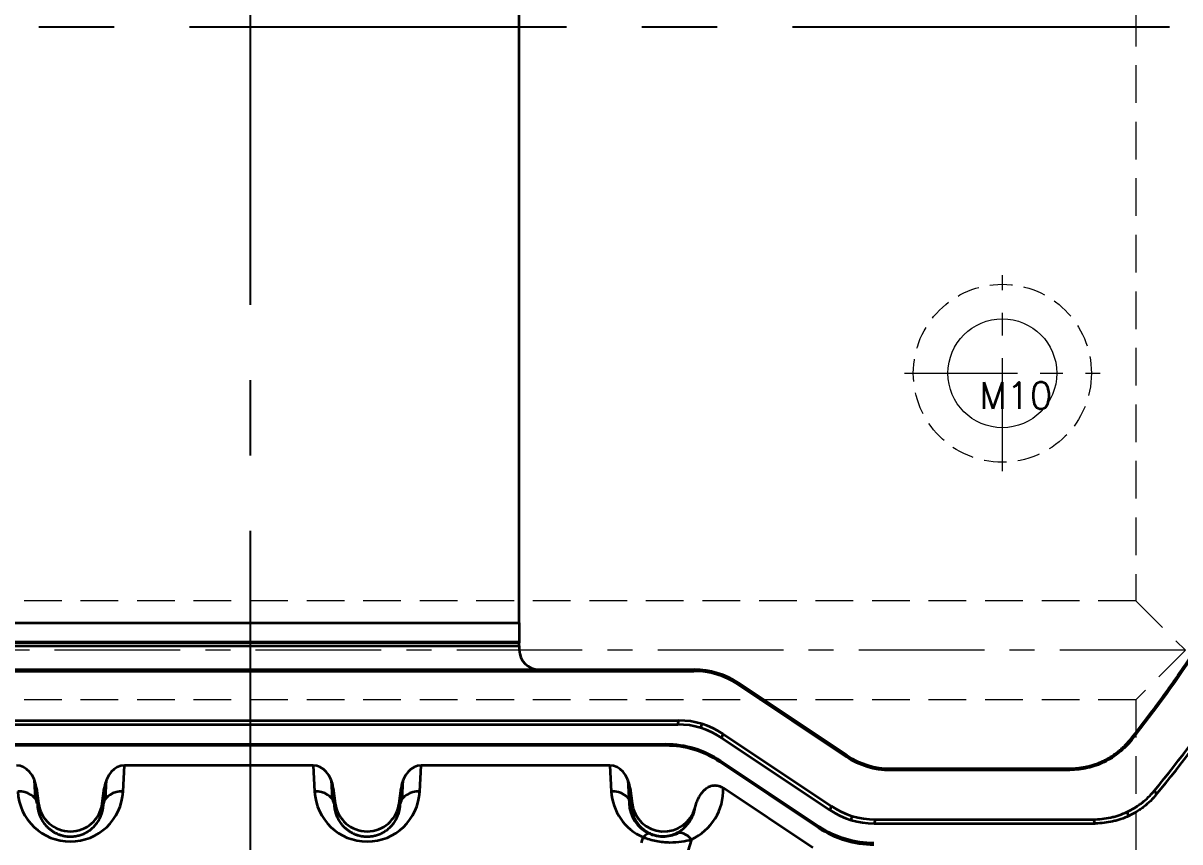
# Model space of a CAD drawing. Header units: millimetres. Extents: x -55 to 464, y 64 to 432.
# Drawn here: x 172.3 to 289.3, y 199.6 to 282.4 of the extents above; entities that cross this region are included whole.
import ezdxf

# ---------------------------------------------------------------- set-up
doc = ezdxf.new("R2010")
doc.units = ezdxf.units.MM
doc.linetypes.add('CENTER', pattern=[50.8, 31.75, -6.35, 6.35, -6.35])
doc.linetypes.add('HIDDEN', pattern=[9.525, 6.35, -3.175])
for name, color, linetype, lineweight in [('cool', 153, 'HIDDEN', 9), ('core', 7, 'Continuous', 20), ('dim', 82, 'Continuous', 9), ('screw', 33, 'Continuous', 13)]:
    doc.layers.add(name, color=color, linetype=linetype, lineweight=lineweight)
doc.styles.add('Capful-A', font='')
doc.styles.add('TXT', font='txt.shx', dxfattribs={"bigfont": 'gbcbig.shx'})
doc.styles.get('Capful-A').set_extended_font_data('Microsoft YaHei')
doc.dimstyles.new('Capful-A-2.0', dxfattribs={"dimscale": 2, "dimtxt": 2.5, "dimasz": 2.5, "dimexe": 1.5, "dimexo": 1, "dimgap": 1.5, "dimtad": 0, "dimdsep": 46, "dimtxsty": 'Capful-A', "dimcen": 0, "dimclrt": 2, "dimazin": 2, "dimtfac": 1, "dimtmove": 0, "dimatfit": 3, "dimfxl": 0, "dimtolj": 1, "dimtzin": 0, "dimarcsym": 0})

# ---------------------------------------------------------------- blocks, each defined once
blk = doc.blocks.new('screw_m10_i')
at = {"layer": 'screw', "color": 1, "linetype": 'CENTER', "ltscale": 0.36}
for p, q in [((0, -9.9), (0, 9.9)), ((-9.9, 0), (9.9, 0))]:
    blk.add_line(p, q, dxfattribs=at)
at = {"layer": 'screw', "color": 8, "linetype": 'HIDDEN', "ltscale": 0.36}
blk.add_circle((0, 0), 9, dxfattribs=at)
at = {"layer": 'screw', "color": 33}
blk.add_circle((0, 0), 5.5, dxfattribs=at)
at = {"layer": 'screw', "color": 6, "style": 'TXT'}
blk.add_text('M10', height=2.7, dxfattribs=at).set_placement((-2.34, -3.6))
blk = doc.blocks.new('H-SL-2-1')
at = {"layer": 'cool', "ltscale": 0.6}
for p, q in [((339.5, -5), (339.5, -82)), ((339.5, -82), (14.33, -82)), ((339.5, -82), (344.5, -87)), ((344.5, -87), (339.5, -92)), ((339.5, -92), (14.33, -92)), ((339.5, -92), (339.5, -161))]:
    blk.add_line(p, q, dxfattribs=at)
at = {"layer": 'cool', "color": 1, "linetype": 'CENTER', "ltscale": 0.4}
blk.add_line((344.5, -87), (0, -87), dxfattribs=at)
blk = doc.blocks.new('*D41')
at = {"layer": 'Defpoints', "color": 0, "transparency": 16777216}
for p in [(59.73, 350.01), (195.33, 282.01)]:
    blk.add_point(p, dxfattribs=at)
at = {"layer": 'dim', "color": 0, "lineweight": -2, "transparency": 16777216}
blk.add_line((60.73, 350.01), (64.28, 350.01), dxfattribs=at)
at = {"layer": 'dim', "color": 2, "transparency": 16777216, "insert": (68.81, 350.01), "char_height": 5, "attachment_point": 5, "style": 'Capful-A', "bg_fill": 3, "box_fill_scale": 1.1, "bg_fill_color": 256, "bg_fill_true_color": 13158600, "bg_fill_transparency": 0}
blk.add_mtext('\\A1;68', dxfattribs=at)
at = {"layer": 'Defpoints', "color": 0, "transparency": 16777216}
blk.add_point((64.28, 350.01), dxfattribs=at)
blk = doc.blocks.new('*D42')
at = {"layer": 'Defpoints', "color": 0, "transparency": 16777216}
for p in [(55.33, 345.61), (195.33, 282.01)]:
    blk.add_point(p, dxfattribs=at)
at = {"layer": 'dim', "color": 0, "lineweight": -2, "transparency": 16777216}
blk.add_line((55.33, 344.61), (55.33, 341.11), dxfattribs=at)
at = {"layer": 'dim', "color": 2, "transparency": 16777216, "insert": (55.33, 334.78), "char_height": 5, "attachment_point": 5, "rotation": 90, "style": 'Capful-A', "bg_fill": 3, "box_fill_scale": 1.1, "bg_fill_color": 256, "bg_fill_true_color": 13158600, "bg_fill_transparency": 0}
blk.add_mtext('\\A1;140', dxfattribs=at)
at = {"layer": 'Defpoints', "color": 0, "transparency": 16777216}
blk.add_point((55.33, 341.11), dxfattribs=at)
blk = doc.blocks.new('*D43')
at = {"layer": 'Defpoints', "color": 0, "transparency": 16777216}
for p in [(195.33, 282.01), (59.33, 234.01)]:
    blk.add_point(p, dxfattribs=at)
at = {"layer": 'dim', "color": 0, "lineweight": -2, "transparency": 16777216}
blk.add_line((60.33, 234.01), (64.81, 234.01), dxfattribs=at)
at = {"layer": 'dim', "color": 2, "transparency": 16777216, "insert": (69.5, 234.01), "char_height": 5, "attachment_point": 5, "style": 'Capful-A', "bg_fill": 3, "box_fill_scale": 1.1, "bg_fill_color": 256, "bg_fill_true_color": 13158600, "bg_fill_transparency": 0}
blk.add_mtext('\\A1;48', dxfattribs=at)
at = {"layer": 'Defpoints', "color": 0, "transparency": 16777216}
blk.add_point((64.81, 234.01), dxfattribs=at)
blk = doc.blocks.new('*D44')
at = {"layer": 'Defpoints', "color": 0, "transparency": 16777216}
for p in [(195.33, 282.01), (55.33, 238.41)]:
    blk.add_point(p, dxfattribs=at)
at = {"layer": 'dim', "color": 0, "lineweight": -2, "transparency": 16777216}
blk.add_line((55.33, 239.4), (55.33, 245.72), dxfattribs=at)
at = {"layer": 'dim', "color": 2, "transparency": 16777216, "insert": (55.33, 252.05), "char_height": 5, "attachment_point": 5, "rotation": 90, "style": 'Capful-A', "bg_fill": 3, "box_fill_scale": 1.1, "bg_fill_color": 256, "bg_fill_true_color": 13158600, "bg_fill_transparency": 0}
blk.add_mtext('\\A1;140', dxfattribs=at)
at = {"layer": 'Defpoints', "color": 0, "transparency": 16777216}
blk.add_point((55.33, 245.72), dxfattribs=at)
blk = doc.blocks.new('*D45')
at = {"layer": 'Defpoints', "color": 0, "transparency": 16777216}
for p in [(195.33, 282.01), (324.23, 228.51)]:
    blk.add_point(p, dxfattribs=at)
at = {"layer": 'dim', "color": 0, "lineweight": -2, "transparency": 16777216}
blk.add_line((325.23, 228.51), (327.1, 228.51), dxfattribs=at)
at = {"layer": 'dim', "color": 2, "transparency": 16777216, "insert": (334.2, 228.51), "char_height": 5, "attachment_point": 5, "style": 'Capful-A', "bg_fill": 3, "box_fill_scale": 1.1, "bg_fill_color": 256, "bg_fill_true_color": 13158600, "bg_fill_transparency": 0}
blk.add_mtext('\\A1;53.5', dxfattribs=at)
at = {"layer": 'Defpoints', "color": 0, "transparency": 16777216}
blk.add_point((327.1, 228.51), dxfattribs=at)
blk = doc.blocks.new('*D46')
at = {"layer": 'Defpoints', "color": 0, "transparency": 16777216}
for p in [(195.33, 282.01), (308.75, 206.01)]:
    blk.add_point(p, dxfattribs=at)
at = {"layer": 'dim', "color": 0, "lineweight": -2, "transparency": 16777216}
blk.add_line((309.75, 206.01), (311.65, 206.01), dxfattribs=at)
at = {"layer": 'dim', "color": 2, "transparency": 16777216, "insert": (316.21, 206.01), "char_height": 5, "attachment_point": 5, "style": 'Capful-A', "bg_fill": 3, "box_fill_scale": 1.1, "bg_fill_color": 256, "bg_fill_true_color": 13158600, "bg_fill_transparency": 0}
blk.add_mtext('\\A1;76', dxfattribs=at)
at = {"layer": 'Defpoints', "color": 0, "transparency": 16777216}
blk.add_point((311.65, 206.01), dxfattribs=at)
blk = doc.blocks.new('*D48')
at = {"layer": 'Defpoints', "color": 0, "transparency": 16777216}
for p in [(195.33, 282.01), (319.83, 233.01)]:
    blk.add_point(p, dxfattribs=at)
at = {"layer": 'dim', "color": 0, "lineweight": -2, "transparency": 16777216}
blk.add_line((319.83, 234), (319.83, 237.68), dxfattribs=at)
at = {"layer": 'dim', "color": 2, "transparency": 16777216, "insert": (319.83, 246.65), "char_height": 5, "attachment_point": 5, "rotation": 90, "style": 'Capful-A', "bg_fill": 3, "box_fill_scale": 1.1, "bg_fill_color": 256, "bg_fill_true_color": 13158600, "bg_fill_transparency": 0}
blk.add_mtext('\\A1;124.5', dxfattribs=at)
at = {"layer": 'Defpoints', "color": 0, "transparency": 16777216}
blk.add_point((319.83, 237.68), dxfattribs=at)
blk = doc.blocks.new('*D50')
at = {"layer": 'Defpoints', "color": 0, "transparency": 16777216}
for p in [(195.33, 282.01), (304.33, 210.41)]:
    blk.add_point(p, dxfattribs=at)
at = {"layer": 'dim', "color": 0, "lineweight": -2, "transparency": 16777216}
blk.add_line((304.33, 211.4), (304.33, 214.84), dxfattribs=at)
at = {"layer": 'dim', "color": 2, "transparency": 16777216, "insert": (304.33, 221.14), "char_height": 5, "attachment_point": 5, "rotation": 90, "style": 'Capful-A', "bg_fill": 3, "box_fill_scale": 1.1, "bg_fill_color": 256, "bg_fill_true_color": 13158600, "bg_fill_transparency": 0}
blk.add_mtext('\\A1;109', dxfattribs=at)
at = {"layer": 'Defpoints', "color": 0, "transparency": 16777216}
blk.add_point((304.33, 214.84), dxfattribs=at)
blk = doc.blocks.new('*D51')
at = {"layer": 'Defpoints', "color": 0, "transparency": 16777216}
for p in [(195.33, 282.01), (445.33, 282.01)]:
    blk.add_point(p, dxfattribs=at)
at = {"layer": 'dim', "color": 0, "lineweight": -2, "transparency": 16777216}
blk.add_line((446.33, 282.01), (458.54, 282.01), dxfattribs=at)
at = {"layer": 'dim', "color": 2, "transparency": 16777216, "insert": (461.19, 282.01), "char_height": 5, "attachment_point": 5, "style": 'Capful-A', "bg_fill": 3, "box_fill_scale": 1.1, "bg_fill_color": 256, "bg_fill_true_color": 13158600, "bg_fill_transparency": 0}
blk.add_mtext('\\A1;0', dxfattribs=at)
at = {"layer": 'Defpoints', "color": 0, "transparency": 16777216}
blk.add_point((458.54, 282.01), dxfattribs=at)
blk = doc.blocks.new('*D52')
at = {"layer": 'Defpoints', "color": 0, "transparency": 16777216}
for p in [(195.33, 282.01), (195.33, 132.01)]:
    blk.add_point(p, dxfattribs=at)
at = {"layer": 'dim', "color": 0, "lineweight": -2, "transparency": 16777216}
blk.add_line((195.33, 131.01), (195.33, 117.28), dxfattribs=at)
at = {"layer": 'dim', "color": 2, "transparency": 16777216, "insert": (195.33, 114.64), "char_height": 5, "attachment_point": 5, "rotation": 90, "style": 'Capful-A', "bg_fill": 3, "box_fill_scale": 1.1, "bg_fill_color": 256, "bg_fill_true_color": 13158600, "bg_fill_transparency": 0}
blk.add_mtext('\\A1;0', dxfattribs=at)
at = {"layer": 'Defpoints', "color": 0, "transparency": 16777216}
blk.add_point((195.33, 117.28), dxfattribs=at)

msp = doc.modelspace()

# ---------------------------------------------------------------- linework, layer by layer
at = {"color": 1, "linetype": 'CENTER', "ltscale": 1.2}
for p, q in [((195.328, 132.005), (195.328, 432.005)), ((-54.672, 282.005), (445.328, 282.005))]:
    msp.add_line(p, q, dxfattribs=at)
at = {"layer": 'core', "color": 7, "linetype": 'Continuous', "lineweight": 35}
for p, q in [((222.496, 221.762), (222.496, 362.248)), ((64.642, 221.762), (222.496, 221.762)), ((222.496, 221.762), (222.496, 219.765)), ((64.642, 219.864), (222.496, 219.864)), ((222.496, 219.765), (64.642, 219.765)), ((64.738, 219.445), (222.496, 219.445)), ((222.496, 219.445), (222.496, 219.765)), ((222.496, 219.445), (222.496, 219.045)), ((65.465, 217.045), (224.496, 217.045)), ((65.506, 216.909), (240.152, 216.909)), ((224.496, 217.045), (240.193, 217.045)), ((240.152, 216.909), (240.193, 217.045)), ((242.467, 216.566), (242.508, 216.702)), ((244.625, 215.703), (244.583, 215.567)), ((244.583, 215.567), (255.558, 208.25)), ((255.599, 208.387), (244.625, 215.703)), ((67.02, 211.909), (238.638, 211.909)), ((238.516, 211.505), (238.638, 211.909)), ((67.142, 211.505), (238.516, 211.505)), ((240.953, 211.566), (240.831, 211.162)), ((243.069, 210.567), (242.947, 210.163)), ((243.069, 210.567), (254.044, 203.25)), ((68.353, 209.502), (237.305, 209.502)), ((237.305, 209.368), (68.353, 209.368)), ((242.947, 210.163), (253.922, 202.847)), ((240.16, 208.945), (240.198, 209.074)), ((255.558, 208.25), (255.599, 208.387)), ((182.443, 204.739), (182.578, 207.368)), ((201.666, 207.368), (182.578, 207.368)), ((201.666, 207.368), (201.801, 204.739)), ((212.443, 204.739), (212.578, 207.368)), ((231.666, 207.368), (212.578, 207.368)), ((231.666, 207.368), (231.801, 204.739)), ((252.738, 201.068), (242.769, 207.713)), ((242.844, 207.825), (252.812, 201.18)), ((257.716, 207.388), (257.674, 207.251)), ((260.031, 207.045), (259.99, 206.909)), ((260.031, 207.045), (278.074, 207.045)), ((281.574, 207.684), (281.51, 207.821)), ((173.475, 205.918), (173.574, 203.979)), ((180.669, 203.979), (180.769, 205.918)), ((203.475, 205.918), (203.574, 203.979)), ((210.669, 203.979), (210.769, 205.918)), ((233.475, 205.918), (233.598, 203.519)), ((259.99, 206.909), (278.14, 206.909)), ((173.7, 205.059), (173.779, 203.509)), ((173.7, 205.059), (173.899, 203.525)), ((180.345, 203.525), (180.544, 205.059)), ((180.464, 203.509), (180.544, 205.059)), ((203.7, 205.059), (203.779, 203.509)), ((203.7, 205.059), (203.899, 203.525)), ((210.345, 203.525), (210.544, 205.059)), ((210.464, 203.509), (210.544, 205.059)), ((233.7, 205.059), (233.779, 203.509)), ((233.7, 205.059), (233.899, 203.525)), ((252.163, 199.047), (243.107, 205.085)), ((173.779, 203.509), (173.899, 203.525)), ((180.464, 203.509), (180.345, 203.525)), ((203.779, 203.509), (203.899, 203.525)), ((210.464, 203.509), (210.345, 203.525)), ((233.779, 203.509), (233.899, 203.525)), ((253.922, 202.847), (254.044, 203.25)), ((283.897, 202.659), (284.082, 202.253)), ((256.038, 201.848), (256.161, 202.251)), ((258.476, 201.909), (258.353, 201.505)), ((258.353, 201.505), (280.723, 201.505)), ((258.476, 201.909), (280.532, 201.909)), ((234.837, 199.542), (235.009, 200.108)), ((239.893, 199.891), (239.372, 198.169)), ((255.419, 199.802), (255.458, 199.931))]:
    msp.add_line(p, q, dxfattribs=at)
for centre, radius, start, end in [((224.496, 219.045), 2, 180, 270), ((177.122, 203.943), 3.25, 187.39662, 352.60338), ((207.122, 203.943), 3.25, 187.39662, 352.60338), ((237.122, 203.943), 3.25, 187.39662, 345.26962)]:
    msp.add_arc(centre, radius, start, end, dxfattribs=at)
for centre, major_axis, ratio, start_param, end_param in [((240.145, 208.898), (2.322, 7.668), 0.9985042, 5.9895989, 6.5767717), ((240.186, 209.034), (2.322, 7.668), 0.9985042, 5.9895989, 6.5767717), ((238.631, 203.898), (-2.322, -7.668), 0.9985042, 2.8480063, 3.435179), ((238.509, 203.494), (-2.322, -7.668), 0.9985042, 2.8480063, 3.435179), ((259.996, 214.92), (-2.322, -7.668), 0.9985042, 5.9895989, 6.5767717), ((260.037, 215.056), (-2.322, -7.668), 0.9985042, 5.9895989, 6.5767717), ((171.728, 204.677), (0.139, -2.689), 0.7427039, 1.6751589, 3.103359), ((182.516, 204.677), (0.139, 2.689), 0.7427039, 0.0382337, 1.4664338), ((201.728, 204.677), (0.139, -2.689), 0.7427039, 1.6751589, 3.103359), ((212.516, 204.677), (0.139, 2.689), 0.7427039, 0.0382337, 1.4664338), ((231.728, 204.677), (0.139, -2.689), 0.7427039, 1.6751589, 3.103359), ((171.801, 203.252), (-1.997, -0.103), 0.7427039, 3.2459552, 4.6741553), ((177.122, 205.014), (0, 5.344), 0.9969798, 1.6224106, 4.6607747), ((182.443, 203.252), (1.997, -0.103), 0.7427039, 1.60903, 3.0372301), ((201.801, 203.252), (-1.997, -0.103), 0.7427039, 3.2459552, 4.6741553), ((207.122, 205.014), (0, 5.344), 0.9969798, 1.6224106, 4.6607747), ((212.443, 203.252), (1.997, -0.103), 0.7427039, 1.60903, 3.0372301), ((231.801, 203.252), (-1.997, -0.103), 0.7427039, 3.2459552, 4.6741553), ((237.122, 205.014), (0, 5.344), 0.9969798, 1.6224106, 2.7338074), ((237.713, 204.83), (3.001, 4.501), 0.9969798, 4.1466744, 5.3461312), ((237.122, 203.668), (0, 3.537), 0.9969798, 1.612902, 2.6938567), ((258.36, 209.516), (2.322, 7.668), 0.9985042, 2.8480063, 3.435179), ((258.482, 209.92), (2.322, 7.668), 0.9985042, 2.8480063, 3.435179), ((235.009, 198.622), (-0.795, -1.835), 0.4039394, 3.2179212, 3.9620556), ((239.069, 198.655), (0.813, -1.827), 0.6842899, 1.9795667, 3.0457858)]:
    msp.add_ellipse(centre, major_axis=major_axis, ratio=ratio, start_param=start_param, end_param=end_param, dxfattribs=at)
for points, knots in [([(286.705, 204.826), (289.358, 208.055), (295.956, 216.877), (304.871, 232.378), (312.35, 251.503), (316.906, 271.527), (318.435, 292.005), (316.906, 312.484), (312.35, 332.508), (304.871, 351.633), (295.956, 367.133), (289.358, 375.955), (286.705, 379.184)], [0, 0, 0, 0, 0.0663674, 0.1747756, 0.2831837, 0.3915919, 0.5, 0.6084081, 0.7168163, 0.8252244, 0.9336326, 1, 1, 1, 1]), ([(286.888, 204.414), (289.596, 207.7), (296.261, 216.598), (305.236, 232.202), (312.738, 251.383), (317.306, 271.466), (318.84, 292.005), (317.306, 312.544), (312.738, 332.627), (305.236, 351.808), (296.261, 367.412), (289.596, 376.31), (286.888, 379.597)], [0, 0, 0, 0, 0.0672927, 0.1754696, 0.2836464, 0.3918232, 0.5, 0.6081768, 0.7163536, 0.8245304, 0.9327073, 1, 1, 1, 1]), ([(284.345, 210.083), (285.488, 211.53), (286.6, 213), (287.951, 214.867), (288.219, 215.241), (288.752, 215.994), (289.017, 216.372), (289.804, 217.508), (290.32, 218.271), (291.845, 220.575), (292.829, 222.131), (294.256, 224.497), (294.723, 225.29), (295.412, 226.488), (295.64, 226.888), (296.091, 227.692), (296.314, 228.095), (297.422, 230.116), (298.273, 231.75), (299.498, 234.226), (299.897, 235.055), (300.679, 236.722), (301.061, 237.56), (301.808, 239.244), (302.173, 240.09), (302.707, 241.365), (302.883, 241.792), (303.23, 242.645), (303.401, 243.073), (304.245, 245.215), (304.884, 246.94), (306.089, 250.414), (306.656, 252.162), (307.715, 255.682), (308.208, 257.453), (308.893, 260.128), (309.112, 261.023), (309.426, 262.369), (309.529, 262.819), (309.729, 263.718), (309.827, 264.169), (310.303, 266.421), (310.646, 268.228), (311.105, 270.947), (311.248, 271.855), (311.515, 273.673), (311.64, 274.584), (311.985, 277.319), (312.176, 279.148), (312.407, 281.9), (312.474, 282.819), (312.546, 283.969), (312.56, 284.199), (312.586, 284.659), (312.624, 285.349), (312.656, 286.039), (312.751, 288.34), (312.789, 290.179), (312.789, 293.855), (312.713, 297.53), (312.483, 301.201), (312.252, 303.953), (312.166, 304.87), (312.046, 306.016), (312.021, 306.246), (311.97, 306.704), (311.893, 307.391), (311.699, 308.991), (311.512, 310.359), (311.244, 312.179), (311.101, 313.087), (310.642, 315.806), (309.956, 319.417), (309.119, 322.999), (308.434, 325.674), (308.196, 326.564), (307.887, 327.675), (307.825, 327.896), (307.699, 328.34), (307.508, 329.004), (307.312, 329.667), (306.648, 331.873), (306.08, 333.626), (305.173, 336.238), (304.861, 337.105), (304.381, 338.402), (304.218, 338.833), (303.889, 339.694), (303.722, 340.123), (302.877, 342.265), (302.166, 343.962), (301.046, 346.483), (300.665, 347.319), (299.884, 348.984), (299.484, 349.812), (298.26, 352.285), (297.41, 353.917), (296.413, 355.735), (296.302, 355.937), (296.078, 356.34), (295.966, 356.541), (295.627, 357.144), (294.944, 358.346), (294.242, 359.536), (292.816, 361.899), (291.833, 363.454), (289.803, 366.519), (288.756, 368.031), (286.599, 371.011), (285.488, 372.48), (284.345, 373.927)], [0, 0, 0, 0, 0.03125, 0.03125, 0.0390625, 0.0390625, 0.046875, 0.046875, 0.0625, 0.0625, 0.09375, 0.09375, 0.109375, 0.109375, 0.1171875, 0.1171875, 0.125, 0.125, 0.15625, 0.15625, 0.171875, 0.171875, 0.1875, 0.1875, 0.203125, 0.203125, 0.2109375, 0.2109375, 0.21875, 0.21875, 0.25, 0.25, 0.28125, 0.28125, 0.3125, 0.3125, 0.328125, 0.328125, 0.3359375, 0.3359375, 0.34375, 0.34375, 0.375, 0.375, 0.390625, 0.390625, 0.40625, 0.40625, 0.4375, 0.4375, 0.453125, 0.453125, 0.4570313, 0.4570313, 0.4609375, 0.46875, 0.46875, 0.5, 0.5, 0.53125, 0.5625, 0.5625, 0.578125, 0.578125, 0.5820313, 0.5820313, 0.5859375, 0.59375, 0.609375, 0.609375, 0.625, 0.625, 0.65625, 0.6875, 0.6875, 0.703125, 0.703125, 0.7070313, 0.7070313, 0.7109375, 0.71875, 0.71875, 0.75, 0.75, 0.765625, 0.765625, 0.7734375, 0.7734375, 0.78125, 0.78125, 0.8125, 0.8125, 0.828125, 0.828125, 0.84375, 0.84375, 0.875, 0.875, 0.8789063, 0.8789063, 0.8828125, 0.8828125, 0.890625, 0.90625, 0.90625, 0.9375, 0.9375, 0.96875, 0.96875, 1, 1, 1, 1]), ([(284.408, 209.943), (286.808, 212.98), (292.83, 221.325), (300.976, 235.94), (307.825, 253.959), (311.993, 272.779), (313.392, 292.005), (311.993, 311.231), (307.825, 330.051), (300.976, 348.07), (292.83, 362.686), (286.808, 371.03), (284.408, 374.067)], [0, 0, 0, 0, 0.065602, 0.1742015, 0.282801, 0.3914005, 0.5, 0.6085995, 0.717199, 0.8257985, 0.934398, 1, 1, 1, 1]), ([(242.844, 207.825), (242.029, 208.367), (241.135, 208.79), (239.262, 209.357), (238.283, 209.502), (237.305, 209.502)], [0, 0, 0, 0, 0.5, 0.5, 1, 1, 1, 1]), ([(242.769, 207.713), (241.966, 208.248), (241.084, 208.665), (239.235, 209.225), (238.27, 209.367), (237.305, 209.368)], [0, 0, 0, 0, 0.5, 0.5, 1, 1, 1, 1]), ([(278.074, 207.045), (278.226, 207.045), (278.377, 207.049), (278.677, 207.066), (278.826, 207.079), (279.123, 207.112), (279.271, 207.133), (279.565, 207.184), (279.712, 207.213), (280.003, 207.28), (280.148, 207.317), (280.365, 207.38), (280.437, 207.402), (280.581, 207.447), (280.652, 207.472), (280.866, 207.547), (281.007, 207.601), (281.284, 207.716), (281.421, 207.778), (281.69, 207.908), (281.823, 207.977), (282.084, 208.122), (282.212, 208.198), (282.465, 208.358), (282.59, 208.441), (282.773, 208.572), (282.834, 208.617), (282.954, 208.708), (283.014, 208.754), (283.191, 208.896), (283.306, 208.994), (283.53, 209.196), (283.639, 209.299), (283.851, 209.513), (283.954, 209.623), (284.154, 209.848), (284.251, 209.964), (284.344, 210.083)], [0, 0, 0, 0, 0.0625, 0.0625, 0.125, 0.125, 0.1875, 0.1875, 0.25, 0.25, 0.3125, 0.3125, 0.34375, 0.34375, 0.375, 0.375, 0.4375, 0.4375, 0.5, 0.5, 0.5625, 0.5625, 0.625, 0.625, 0.6875, 0.6875, 0.71875, 0.71875, 0.75, 0.75, 0.8125, 0.8125, 0.875, 0.875, 0.9375, 0.9375, 1, 1, 1, 1]), ([(284.408, 209.943), (284.22, 209.706), (284.021, 209.481), (283.6, 209.057), (283.378, 208.857), (282.912, 208.483), (282.668, 208.308), (282.156, 207.984), (281.894, 207.839), (281.356, 207.578), (281.08, 207.463), (280.517, 207.264), (280.228, 207.18), (279.638, 207.044), (279.045, 206.943), (278.443, 206.909), (278.14, 206.909)], [0, 0, 0, 0, 0.125, 0.125, 0.25, 0.25, 0.375, 0.375, 0.5, 0.5, 0.625, 0.625, 0.75, 0.75, 0.875, 1, 1, 1, 1]), ([(284.344, 210.083), (284.348, 210.076), (284.351, 210.069), (284.361, 210.046), (284.369, 210.029), (284.387, 209.99), (284.397, 209.967), (284.408, 209.943)], [0, 0, 0, 0, 0.150228, 0.150228, 0.4999983, 0.4999983, 1, 1, 1, 1]), ([(278.14, 206.909), (278.138, 206.913), (278.136, 206.917), (278.126, 206.938), (278.118, 206.955), (278.101, 206.989), (278.093, 207.007), (278.081, 207.031), (278.078, 207.038), (278.074, 207.045)], [0, 0, 0, 0, 0.0921087, 0.0921087, 0.4639963, 0.4639963, 0.8497682, 0.8497682, 1, 1, 1, 1]), ([(240.264, 203.117), (240.307, 203.283), (240.359, 203.445), (240.449, 203.683), (240.481, 203.761), (240.549, 203.916), (240.586, 203.992), (240.663, 204.142), (240.704, 204.216), (240.792, 204.362), (240.838, 204.434), (240.913, 204.539), (240.939, 204.574), (240.991, 204.642), (241.019, 204.675), (241.102, 204.773), (241.161, 204.835), (241.254, 204.924), (241.286, 204.953), (241.336, 204.994), (241.353, 205.008), (241.387, 205.034), (241.404, 205.047), (241.49, 205.11), (241.562, 205.156), (241.676, 205.214), (241.714, 205.233), (241.774, 205.257), (241.794, 205.265), (241.834, 205.28), (241.855, 205.287), (241.958, 205.319), (242.042, 205.336), (242.17, 205.35), (242.213, 205.353), (242.278, 205.354), (242.299, 205.353), (242.343, 205.352), (242.364, 205.35), (242.472, 205.341), (242.556, 205.325), (242.66, 205.297), (242.68, 205.29), (242.721, 205.277), (242.742, 205.27), (242.803, 205.247), (242.843, 205.23), (242.96, 205.176), (243.035, 205.133), (243.107, 205.085)], [0, 0, 0, 0, 0.125, 0.125, 0.1875, 0.1875, 0.25, 0.25, 0.3125, 0.3125, 0.375, 0.375, 0.40625, 0.40625, 0.4375, 0.4375, 0.5, 0.5, 0.53125, 0.53125, 0.546875, 0.546875, 0.5625, 0.5625, 0.625, 0.625, 0.65625, 0.65625, 0.671875, 0.671875, 0.6875, 0.6875, 0.75, 0.75, 0.78125, 0.78125, 0.796875, 0.796875, 0.8125, 0.8125, 0.875, 0.875, 0.890625, 0.890625, 0.90625, 0.90625, 0.9375, 0.9375, 1, 1, 1, 1]), ([(280.532, 201.909), (280.828, 201.909), (281.417, 201.941), (281.998, 202.039), (282.358, 202.12), (282.43, 202.137), (282.574, 202.173), (282.787, 202.231), (282.997, 202.297), (283.413, 202.44), (283.683, 202.55), (284.211, 202.8), (284.469, 202.94), (284.752, 203.114), (284.783, 203.133), (284.846, 203.173), (284.877, 203.193), (284.97, 203.254), (285.153, 203.378), (285.331, 203.509), (285.678, 203.779), (285.898, 203.972), (286.318, 204.381), (286.517, 204.597), (286.705, 204.826)], [0, 0, 0, 0, 0.125, 0.25, 0.25, 0.28125, 0.28125, 0.3125, 0.375, 0.375, 0.5, 0.5, 0.625, 0.625, 0.640625, 0.640625, 0.65625, 0.65625, 0.6875, 0.75, 0.75, 0.875, 0.875, 1, 1, 1, 1]), ([(286.705, 204.826), (286.718, 204.797), (286.731, 204.768), (286.761, 204.699), (286.779, 204.66), (286.827, 204.551), (286.858, 204.482), (286.888, 204.414)], [0, 0, 0, 0, 0.211086, 0.211086, 0.4999996, 0.4999996, 1, 1, 1, 1]), ([(173.779, 203.509), (173.78, 203.5), (173.78, 203.48), (173.78, 203.452), (173.781, 203.424), (173.782, 203.395), (173.783, 203.367), (173.785, 203.339), (173.787, 203.311), (173.788, 203.284), (173.791, 203.256), (173.793, 203.229), (173.796, 203.202), (173.798, 203.175), (173.801, 203.148), (173.805, 203.121), (173.808, 203.094), (173.811, 203.068), (173.815, 203.042), (173.819, 203.016), (173.823, 202.99), (173.828, 202.964), (173.832, 202.939), (173.837, 202.913), (173.842, 202.888), (173.847, 202.863), (173.852, 202.838), (173.857, 202.813), (173.863, 202.789), (173.868, 202.765), (173.874, 202.741), (173.88, 202.717), (173.886, 202.693), (173.892, 202.669), (173.898, 202.646), (173.905, 202.623), (173.911, 202.6), (173.918, 202.577), (173.925, 202.554), (173.932, 202.532), (173.939, 202.51), (173.946, 202.488), (173.953, 202.466), (173.96, 202.444), (173.968, 202.423), (173.975, 202.402), (173.983, 202.38), (173.991, 202.36), (173.998, 202.339), (174.006, 202.318), (174.014, 202.298), (174.022, 202.278), (174.03, 202.258), (174.038, 202.238), (174.047, 202.219), (174.055, 202.199), (174.063, 202.18), (174.072, 202.161), (174.08, 202.143), (174.088, 202.124), (174.097, 202.106), (174.105, 202.088), (174.114, 202.07), (174.123, 202.052), (174.131, 202.034), (174.14, 202.017), (174.149, 202), (174.158, 201.983), (174.166, 201.966), (174.175, 201.949), (174.184, 201.933), (174.193, 201.916), (174.202, 201.9), (174.21, 201.884), (174.219, 201.869), (174.228, 201.853), (174.237, 201.838), (174.246, 201.823), (174.255, 201.808), (174.263, 201.793), (174.272, 201.779), (174.281, 201.764), (174.29, 201.75), (174.299, 201.736), (174.308, 201.722), (174.316, 201.708), (174.325, 201.695), (174.334, 201.682), (174.342, 201.669), (174.351, 201.656), (174.36, 201.643), (174.368, 201.63), (174.377, 201.618), (174.385, 201.606), (174.394, 201.594), (174.402, 201.582), (174.411, 201.57), (174.438, 201.532), (174.487, 201.467), (174.558, 201.379), (174.633, 201.292), (174.71, 201.209), (174.79, 201.129), (174.871, 201.052), (174.956, 200.978), (175.042, 200.907), (175.13, 200.839), (175.22, 200.775), (175.312, 200.713), (175.405, 200.655), (175.499, 200.601), (175.595, 200.55), (175.692, 200.502), (175.79, 200.457), (175.888, 200.416), (175.988, 200.378), (176.087, 200.344), (176.188, 200.313), (176.289, 200.285), (176.39, 200.26), (176.491, 200.239), (176.592, 200.221), (176.692, 200.206), (176.793, 200.195), (176.893, 200.186), (176.993, 200.181), (177.124, 200.178), (177.289, 200.181), (177.486, 200.197), (177.684, 200.225), (177.883, 200.266), (178.081, 200.319), (178.277, 200.384), (178.471, 200.463), (178.661, 200.554), (178.847, 200.658), (179.027, 200.775), (179.202, 200.904), (179.368, 201.046), (179.526, 201.199), (179.675, 201.364), (179.771, 201.485), (179.824, 201.558), (179.84, 201.58), (179.856, 201.602), (179.872, 201.625), (179.888, 201.648), (179.904, 201.673), (179.92, 201.697), (179.936, 201.723), (179.953, 201.749), (179.969, 201.775), (179.986, 201.802), (180.002, 201.83), (180.018, 201.858), (180.035, 201.887), (180.051, 201.917), (180.068, 201.947), (180.084, 201.978), (180.1, 202.01), (180.116, 202.042), (180.132, 202.075), (180.148, 202.108), (180.164, 202.142), (180.179, 202.177), (180.194, 202.213), (180.21, 202.249), (180.224, 202.285), (180.239, 202.323), (180.253, 202.361), (180.268, 202.399), (180.281, 202.439), (180.295, 202.479), (180.308, 202.519), (180.321, 202.56), (180.333, 202.602), (180.345, 202.645), (180.356, 202.688), (180.367, 202.732), (180.378, 202.776), (180.388, 202.821), (180.398, 202.866), (180.407, 202.913), (180.415, 202.959), (180.423, 203.007), (180.43, 203.055), (180.437, 203.103), (180.443, 203.152), (180.448, 203.202), (180.453, 203.252), (180.457, 203.302), (180.46, 203.353), (180.462, 203.405), (180.464, 203.457), (180.464, 203.492), (180.464, 203.509)], [0, 0, 0, 0, 0.0036372, 0.0072526, 0.010846, 0.0144175, 0.0179671, 0.0214947, 0.0250004, 0.028484, 0.0319457, 0.0353853, 0.038803, 0.0421986, 0.0455721, 0.0489236, 0.052253, 0.0555604, 0.0588456, 0.0621087, 0.0653497, 0.0685686, 0.0717653, 0.0749399, 0.0780923, 0.0812224, 0.0843304, 0.0874162, 0.0904798, 0.0935212, 0.0965403, 0.0995371, 0.1025117, 0.105464, 0.108394, 0.1113017, 0.1141871, 0.1170501, 0.1198909, 0.1227093, 0.1255053, 0.128279, 0.1310303, 0.1337592, 0.1364657, 0.1391499, 0.1418116, 0.1444508, 0.1470677, 0.1496621, 0.152234, 0.1547835, 0.1573105, 0.159815, 0.1622971, 0.1647566, 0.1671936, 0.1696081, 0.1720001, 0.1743695, 0.1767164, 0.1790408, 0.1813426, 0.1836218, 0.1858785, 0.1881126, 0.1903241, 0.192513, 0.1946792, 0.1968229, 0.198944, 0.2010424, 0.2031183, 0.2051714, 0.207202, 0.2092099, 0.2111951, 0.2131577, 0.2150976, 0.2170149, 0.2189095, 0.2207814, 0.2226306, 0.2244572, 0.226261, 0.2280422, 0.2298007, 0.2315364, 0.2332495, 0.2349399, 0.2366076, 0.2382525, 0.2398748, 0.2414743, 0.2430511, 0.2446053, 0.2461367, 0.2476454, 0.2596561, 0.2713862, 0.2828378, 0.2940137, 0.3049165, 0.3155492, 0.3259151, 0.3360177, 0.3458607, 0.3554484, 0.3647851, 0.3738758, 0.3827258, 0.3913409, 0.3997272, 0.4078917, 0.4158418, 0.4235854, 0.4311314, 0.4384893, 0.4456692, 0.4526822, 0.4595401, 0.4662557, 0.4728426, 0.4793151, 0.4856884, 0.4919786, 0.4982022, 0.5104024, 0.5228782, 0.5357487, 0.5491222, 0.563095, 0.5777512, 0.5931634, 0.6093938, 0.6264954, 0.6445132, 0.6634855, 0.6834448, 0.7044189, 0.7264314, 0.7495026, 0.7522768, 0.7551265, 0.7580519, 0.7610529, 0.7641295, 0.7672817, 0.7705095, 0.7738129, 0.7771918, 0.7806463, 0.7841763, 0.7877817, 0.7914626, 0.795219, 0.7990507, 0.8029577, 0.80694, 0.8109977, 0.8151305, 0.8193385, 0.8236216, 0.8279799, 0.8324131, 0.8369213, 0.8415045, 0.8461625, 0.8508954, 0.855703, 0.8605853, 0.8655423, 0.8705738, 0.8756799, 0.8808604, 0.8861154, 0.8914446, 0.8968481, 0.9023258, 0.9078776, 0.9135035, 0.9192034, 0.9249772, 0.9308248, 0.9367462, 0.9427412, 0.9488099, 0.9549521, 0.9611678, 0.9674569, 0.9738192, 0.9802548, 0.9867635, 0.9933453, 1, 1, 1, 1]), ([(203.779, 203.509), (203.78, 203.5), (203.78, 203.48), (203.78, 203.452), (203.781, 203.424), (203.782, 203.395), (203.783, 203.367), (203.785, 203.339), (203.787, 203.311), (203.788, 203.284), (203.791, 203.256), (203.793, 203.229), (203.796, 203.202), (203.798, 203.175), (203.801, 203.148), (203.805, 203.121), (203.808, 203.094), (203.811, 203.068), (203.815, 203.042), (203.819, 203.016), (203.823, 202.99), (203.828, 202.964), (203.832, 202.939), (203.837, 202.913), (203.842, 202.888), (203.847, 202.863), (203.852, 202.838), (203.857, 202.813), (203.863, 202.789), (203.868, 202.765), (203.874, 202.741), (203.88, 202.717), (203.886, 202.693), (203.892, 202.669), (203.898, 202.646), (203.905, 202.623), (203.911, 202.6), (203.918, 202.577), (203.925, 202.554), (203.932, 202.532), (203.939, 202.51), (203.946, 202.488), (203.953, 202.466), (203.96, 202.444), (203.968, 202.423), (203.975, 202.402), (203.983, 202.38), (203.991, 202.36), (203.998, 202.339), (204.006, 202.318), (204.014, 202.298), (204.022, 202.278), (204.03, 202.258), (204.038, 202.238), (204.047, 202.219), (204.055, 202.199), (204.063, 202.18), (204.072, 202.161), (204.08, 202.143), (204.088, 202.124), (204.097, 202.106), (204.105, 202.088), (204.114, 202.07), (204.123, 202.052), (204.131, 202.034), (204.14, 202.017), (204.149, 202), (204.158, 201.983), (204.166, 201.966), (204.175, 201.949), (204.184, 201.933), (204.193, 201.916), (204.202, 201.9), (204.21, 201.884), (204.219, 201.869), (204.228, 201.853), (204.237, 201.838), (204.246, 201.823), (204.255, 201.808), (204.263, 201.793), (204.272, 201.779), (204.281, 201.764), (204.29, 201.75), (204.299, 201.736), (204.308, 201.722), (204.316, 201.708), (204.325, 201.695), (204.334, 201.682), (204.342, 201.669), (204.351, 201.656), (204.36, 201.643), (204.368, 201.63), (204.377, 201.618), (204.385, 201.606), (204.394, 201.594), (204.402, 201.582), (204.411, 201.57), (204.438, 201.532), (204.487, 201.467), (204.558, 201.379), (204.633, 201.292), (204.71, 201.209), (204.79, 201.129), (204.871, 201.052), (204.956, 200.978), (205.042, 200.907), (205.13, 200.839), (205.22, 200.775), (205.312, 200.713), (205.405, 200.655), (205.499, 200.601), (205.595, 200.55), (205.692, 200.502), (205.79, 200.457), (205.888, 200.416), (205.988, 200.378), (206.087, 200.344), (206.188, 200.313), (206.289, 200.285), (206.39, 200.26), (206.491, 200.239), (206.592, 200.221), (206.692, 200.206), (206.793, 200.195), (206.893, 200.186), (206.993, 200.181), (207.124, 200.178), (207.289, 200.181), (207.486, 200.197), (207.684, 200.225), (207.883, 200.266), (208.081, 200.319), (208.277, 200.384), (208.471, 200.463), (208.661, 200.554), (208.847, 200.658), (209.027, 200.775), (209.202, 200.904), (209.368, 201.046), (209.526, 201.199), (209.675, 201.364), (209.771, 201.485), (209.824, 201.558), (209.84, 201.58), (209.856, 201.602), (209.872, 201.625), (209.888, 201.648), (209.904, 201.673), (209.92, 201.697), (209.936, 201.723), (209.953, 201.749), (209.969, 201.775), (209.986, 201.802), (210.002, 201.83), (210.018, 201.858), (210.035, 201.887), (210.051, 201.917), (210.068, 201.947), (210.084, 201.978), (210.1, 202.01), (210.116, 202.042), (210.132, 202.075), (210.148, 202.108), (210.164, 202.142), (210.179, 202.177), (210.194, 202.213), (210.21, 202.249), (210.224, 202.285), (210.239, 202.323), (210.253, 202.361), (210.268, 202.399), (210.281, 202.439), (210.295, 202.479), (210.308, 202.519), (210.321, 202.56), (210.333, 202.602), (210.345, 202.645), (210.356, 202.688), (210.367, 202.732), (210.378, 202.776), (210.388, 202.821), (210.398, 202.866), (210.407, 202.913), (210.415, 202.959), (210.423, 203.007), (210.43, 203.055), (210.437, 203.103), (210.443, 203.152), (210.448, 203.202), (210.453, 203.252), (210.457, 203.302), (210.46, 203.353), (210.462, 203.405), (210.464, 203.457), (210.464, 203.492), (210.464, 203.509)], [0, 0, 0, 0, 0.0036372, 0.0072526, 0.010846, 0.0144175, 0.0179671, 0.0214947, 0.0250004, 0.028484, 0.0319457, 0.0353853, 0.038803, 0.0421986, 0.0455721, 0.0489236, 0.052253, 0.0555604, 0.0588456, 0.0621087, 0.0653497, 0.0685686, 0.0717653, 0.0749399, 0.0780923, 0.0812224, 0.0843304, 0.0874162, 0.0904798, 0.0935212, 0.0965403, 0.0995371, 0.1025117, 0.105464, 0.108394, 0.1113017, 0.1141871, 0.1170501, 0.1198909, 0.1227093, 0.1255053, 0.128279, 0.1310303, 0.1337592, 0.1364657, 0.1391499, 0.1418116, 0.1444508, 0.1470677, 0.1496621, 0.152234, 0.1547835, 0.1573105, 0.159815, 0.1622971, 0.1647566, 0.1671936, 0.1696081, 0.1720001, 0.1743695, 0.1767164, 0.1790408, 0.1813426, 0.1836218, 0.1858785, 0.1881126, 0.1903241, 0.192513, 0.1946792, 0.1968229, 0.198944, 0.2010424, 0.2031183, 0.2051714, 0.207202, 0.2092099, 0.2111951, 0.2131577, 0.2150976, 0.2170149, 0.2189095, 0.2207814, 0.2226306, 0.2244572, 0.226261, 0.2280422, 0.2298007, 0.2315364, 0.2332495, 0.2349399, 0.2366076, 0.2382525, 0.2398748, 0.2414743, 0.2430511, 0.2446053, 0.2461367, 0.2476454, 0.2596561, 0.2713862, 0.2828378, 0.2940137, 0.3049165, 0.3155492, 0.3259151, 0.3360177, 0.3458607, 0.3554484, 0.3647851, 0.3738758, 0.3827258, 0.3913409, 0.3997272, 0.4078917, 0.4158418, 0.4235854, 0.4311314, 0.4384893, 0.4456692, 0.4526822, 0.4595401, 0.4662557, 0.4728426, 0.4793151, 0.4856884, 0.4919786, 0.4982022, 0.5104024, 0.5228782, 0.5357487, 0.5491222, 0.563095, 0.5777512, 0.5931634, 0.6093938, 0.6264954, 0.6445132, 0.6634855, 0.6834448, 0.7044189, 0.7264314, 0.7495026, 0.7522768, 0.7551265, 0.7580519, 0.7610529, 0.7641295, 0.7672817, 0.7705095, 0.7738129, 0.7771918, 0.7806463, 0.7841763, 0.7877817, 0.7914626, 0.795219, 0.7990507, 0.8029577, 0.80694, 0.8109977, 0.8151305, 0.8193385, 0.8236216, 0.8279799, 0.8324131, 0.8369213, 0.8415045, 0.8461625, 0.8508954, 0.855703, 0.8605853, 0.8655423, 0.8705738, 0.8756799, 0.8808604, 0.8861154, 0.8914446, 0.8968481, 0.9023258, 0.9078776, 0.9135035, 0.9192034, 0.9249772, 0.9308248, 0.9367462, 0.9427412, 0.9488099, 0.9549521, 0.9611678, 0.9674569, 0.9738192, 0.9802548, 0.9867635, 0.9933453, 1, 1, 1, 1]), ([(233.779, 203.509), (233.78, 203.499), (233.78, 203.48), (233.78, 203.45), (233.781, 203.421), (233.782, 203.392), (233.783, 203.363), (233.785, 203.335), (233.787, 203.306), (233.789, 203.278), (233.791, 203.25), (233.794, 203.222), (233.796, 203.195), (233.799, 203.167), (233.802, 203.14), (233.805, 203.113), (233.809, 203.087), (233.812, 203.06), (233.816, 203.034), (233.82, 203.008), (233.824, 202.982), (233.829, 202.957), (233.833, 202.931), (233.838, 202.906), (233.843, 202.881), (233.848, 202.857), (233.853, 202.832), (233.858, 202.808), (233.863, 202.784), (233.869, 202.761), (233.875, 202.737), (233.88, 202.714), (233.886, 202.691), (233.892, 202.668), (233.898, 202.646), (233.904, 202.624), (233.911, 202.602), (233.917, 202.58), (233.923, 202.558), (233.93, 202.537), (233.936, 202.516), (233.943, 202.495), (233.95, 202.475), (233.957, 202.454), (233.963, 202.434), (233.97, 202.414), (233.977, 202.395), (233.984, 202.375), (233.991, 202.356), (233.998, 202.337), (234.006, 202.319), (234.013, 202.3), (234.02, 202.282), (234.027, 202.264), (234.034, 202.247), (234.042, 202.229), (234.049, 202.212), (234.056, 202.195), (234.063, 202.178), (234.071, 202.162), (234.078, 202.146), (234.085, 202.13), (234.092, 202.114), (234.1, 202.099), (234.107, 202.083), (234.114, 202.068), (234.121, 202.053), (234.128, 202.039), (234.136, 202.024), (234.143, 202.01), (234.15, 201.996), (234.157, 201.983), (234.164, 201.969), (234.171, 201.956), (234.178, 201.943), (234.184, 201.931), (234.197, 201.907), (234.216, 201.874), (234.241, 201.829), (234.267, 201.786), (234.294, 201.743), (234.321, 201.701), (234.349, 201.659), (234.377, 201.617), (234.406, 201.577), (234.435, 201.536), (234.465, 201.497), (234.495, 201.458), (234.526, 201.419), (234.557, 201.382), (234.588, 201.344), (234.62, 201.308), (234.652, 201.272), (234.685, 201.236), (234.718, 201.201), (234.752, 201.167), (234.786, 201.134), (234.82, 201.101), (234.854, 201.068), (234.889, 201.037), (234.924, 201.005), (234.959, 200.975), (234.995, 200.945), (235.031, 200.916), (235.067, 200.887), (235.103, 200.859), (235.14, 200.832), (235.177, 200.805), (235.214, 200.779), (235.251, 200.753), (235.288, 200.728), (235.326, 200.704), (235.363, 200.68), (235.401, 200.657), (235.439, 200.635), (235.477, 200.613), (235.515, 200.592), (235.553, 200.571), (235.591, 200.551), (235.63, 200.531), (235.668, 200.512), (235.706, 200.494), (235.732, 200.482), (235.745, 200.476)], [0, 0, 0, 0, 0.0092649, 0.0184596, 0.0275839, 0.0366379, 0.0456214, 0.0545345, 0.063377, 0.072149, 0.0808503, 0.089481, 0.098041, 0.1065302, 0.1149486, 0.1232962, 0.1315729, 0.1397786, 0.1479134, 0.1559771, 0.1639698, 0.1718914, 0.1797418, 0.187521, 0.1952289, 0.2028656, 0.210431, 0.217925, 0.2253476, 0.2326988, 0.2399784, 0.2471866, 0.2543232, 0.2613882, 0.2683816, 0.2753032, 0.2821532, 0.2889314, 0.2956379, 0.3022725, 0.3088353, 0.3153261, 0.3217451, 0.328092, 0.334367, 0.34057, 0.3467009, 0.3527597, 0.3587464, 0.3646609, 0.3705032, 0.3762734, 0.3819712, 0.3875968, 0.3931501, 0.3986311, 0.4040397, 0.4093759, 0.4146397, 0.419831, 0.4249499, 0.4299963, 0.4349702, 0.4398715, 0.4447003, 0.4494565, 0.4541401, 0.458751, 0.4632893, 0.467755, 0.4721479, 0.4764682, 0.4807157, 0.4848905, 0.4889925, 0.4930218, 0.4969782, 0.511076, 0.525028, 0.5388347, 0.5524961, 0.5660124, 0.579384, 0.592611, 0.6056937, 0.6186323, 0.6314272, 0.6440786, 0.6565868, 0.6689521, 0.6811748, 0.6932553, 0.7051939, 0.716991, 0.728647, 0.7401623, 0.7515373, 0.7627724, 0.7738681, 0.7848249, 0.7956433, 0.8063238, 0.8168669, 0.8272733, 0.8375435, 0.8476781, 0.8576778, 0.8675434, 0.8772754, 0.8868747, 0.896342, 0.9056782, 0.9148841, 0.9239607, 0.9329088, 0.9417295, 0.9504238, 0.9589928, 0.9674377, 0.9757595, 0.9839596, 0.9920393, 1, 1, 1, 1]), ([(286.888, 204.414), (286.7, 204.185), (286.301, 203.753), (285.858, 203.367), (285.566, 203.14), (285.507, 203.096), (285.388, 203.009), (285.208, 202.88), (285.024, 202.76), (284.65, 202.531), (284.394, 202.392), (283.866, 202.144), (283.595, 202.033), (283.247, 201.914), (283.177, 201.891), (283.036, 201.847), (282.824, 201.784), (282.61, 201.73), (282.181, 201.634), (281.893, 201.586), (281.312, 201.521), (281.018, 201.505), (280.723, 201.505)], [0, 0, 0, 0, 0.125, 0.25, 0.25, 0.28125, 0.28125, 0.3125, 0.375, 0.375, 0.5, 0.5, 0.625, 0.625, 0.65625, 0.65625, 0.6875, 0.75, 0.75, 0.875, 0.875, 1, 1, 1, 1]), ([(238.38, 200.527), (238.511, 200.593), (238.637, 200.666), (238.878, 200.826), (238.993, 200.912), (239.21, 201.098), (239.312, 201.197), (239.503, 201.404), (239.591, 201.513), (239.752, 201.739), (239.826, 201.856), (239.957, 202.097), (240.014, 202.22), (240.113, 202.472), (240.155, 202.599), (240.222, 202.857), (240.248, 202.987), (240.265, 203.117)], [0, 0, 0, 0, 0.125, 0.125, 0.25, 0.25, 0.375, 0.375, 0.5, 0.5, 0.625, 0.625, 0.75, 0.75, 0.875, 0.875, 1, 1, 1, 1]), ([(258.352, 199.503), (257.373, 199.503), (256.395, 199.647), (254.521, 200.214), (253.627, 200.637), (252.813, 201.18)], [0, 0, 0, 0, 0.5, 0.5, 1, 1, 1, 1]), ([(280.723, 201.505), (280.711, 201.531), (280.698, 201.557), (280.667, 201.622), (280.648, 201.662), (280.611, 201.743), (280.591, 201.783), (280.559, 201.852), (280.546, 201.88), (280.532, 201.909)], [0, 0, 0, 0, 0.1916905, 0.1916905, 0.4884183, 0.4884183, 0.7889126, 0.7889126, 1, 1, 1, 1]), ([(235.009, 200.108), (235.412, 199.957), (235.873, 199.824), (236.805, 199.644), (237.276, 199.598), (238.571, 199.576), (239.297, 199.706), (239.893, 199.891)], [0, 0, 0, 0, 0.25, 0.25, 0.5, 0.5, 1, 1, 1, 1]), ([(238.688, 200.565), (238.671, 200.556), (238.654, 200.547), (238.242, 200.334), (237.773, 200.183), (236.95, 200.142), (236.656, 200.162), (236.095, 200.277), (235.831, 200.369), (235.597, 200.48)], [0, 0, 0, 0, 0.0213069, 0.0213069, 0.5141517, 0.5141517, 0.7605741, 0.7605741, 1, 1, 1, 1]), ([(235.745, 200.476), (235.751, 200.474), (235.762, 200.469), (235.779, 200.461), (235.795, 200.454), (235.812, 200.447), (235.829, 200.44), (235.846, 200.433), (235.863, 200.426), (235.88, 200.419), (235.897, 200.412), (235.914, 200.406), (235.931, 200.399), (235.949, 200.393), (235.966, 200.387), (235.983, 200.38), (236.001, 200.374), (236.018, 200.368), (236.036, 200.362), (236.053, 200.357), (236.071, 200.351), (236.088, 200.345), (236.106, 200.34), (236.124, 200.335), (236.142, 200.329), (236.159, 200.324), (236.177, 200.319), (236.195, 200.314), (236.213, 200.309), (236.231, 200.305), (236.249, 200.3), (236.267, 200.295), (236.285, 200.291), (236.303, 200.287), (236.321, 200.282), (236.339, 200.278), (236.358, 200.274), (236.376, 200.271), (236.394, 200.267), (236.413, 200.263), (236.431, 200.26), (236.449, 200.256), (236.468, 200.253), (236.486, 200.25), (236.505, 200.247), (236.523, 200.244), (236.542, 200.241), (236.56, 200.238), (236.579, 200.235), (236.597, 200.233), (236.616, 200.23), (236.635, 200.228), (236.653, 200.226), (236.672, 200.224), (236.691, 200.222), (236.709, 200.22), (236.728, 200.218), (236.747, 200.217), (236.766, 200.215), (236.784, 200.214), (236.803, 200.212), (236.822, 200.211), (236.841, 200.21), (236.86, 200.209), (236.879, 200.208), (236.897, 200.208), (236.916, 200.207), (236.935, 200.207), (236.954, 200.206), (236.973, 200.206), (236.992, 200.206), (237.011, 200.206), (237.03, 200.206), (237.049, 200.206), (237.068, 200.207), (237.087, 200.207), (237.106, 200.208), (237.125, 200.208), (237.144, 200.209), (237.163, 200.21), (237.182, 200.211), (237.201, 200.212), (237.219, 200.214), (237.238, 200.215), (237.257, 200.216), (237.276, 200.218), (237.31, 200.221), (237.358, 200.226), (237.42, 200.234), (237.481, 200.243), (237.543, 200.253), (237.603, 200.265), (237.664, 200.277), (237.724, 200.291), (237.784, 200.306), (237.843, 200.322), (237.895, 200.337), (237.942, 200.351), (237.983, 200.365), (238.024, 200.379), (238.067, 200.394), (238.11, 200.41), (238.153, 200.427), (238.198, 200.445), (238.242, 200.464), (238.288, 200.484), (238.334, 200.505), (238.364, 200.52), (238.38, 200.527)], [0, 0, 0, 0, 0.0064658, 0.0128857, 0.0192606, 0.0255914, 0.031879, 0.0381244, 0.0443284, 0.0504922, 0.0566168, 0.062703, 0.0687521, 0.074765, 0.0807429, 0.0866868, 0.0925978, 0.0984772, 0.104326, 0.1101455, 0.1159368, 0.1217011, 0.1274397, 0.1331538, 0.1388447, 0.1445137, 0.150162, 0.1557909, 0.1614019, 0.1669961, 0.1725749, 0.1781398, 0.183692, 0.189233, 0.1947641, 0.2002867, 0.2058022, 0.211312, 0.2168175, 0.2223201, 0.2278213, 0.2333224, 0.2388248, 0.24433, 0.2498394, 0.2553543, 0.2608763, 0.2664066, 0.2719466, 0.2774978, 0.2830616, 0.2886392, 0.294232, 0.2998414, 0.3054687, 0.3111152, 0.3167823, 0.3224711, 0.3281831, 0.3339194, 0.3396813, 0.34547, 0.3512867, 0.3571327, 0.3630091, 0.368917, 0.3748576, 0.380832, 0.3868413, 0.3928866, 0.398969, 0.4050895, 0.4112491, 0.4174488, 0.4236896, 0.4299724, 0.4362983, 0.4426682, 0.4490829, 0.4555433, 0.4620503, 0.4686048, 0.4752076, 0.4818594, 0.4885612, 0.4953137, 0.5021176, 0.5247715, 0.5478531, 0.5713796, 0.5953673, 0.6198315, 0.6447869, 0.6702469, 0.6962247, 0.7227322, 0.7497808, 0.7688015, 0.7885614, 0.809063, 0.8303088, 0.8523006, 0.8750402, 0.898529, 0.9227684, 0.9477595, 0.9735031, 1, 1, 1, 1]), ([(252.738, 201.068), (253.564, 200.518), (254.47, 200.09), (256.368, 199.515), (257.36, 199.369), (258.352, 199.368)], [0, 0, 0, 0, 0.5, 0.5, 1, 1, 1, 1])]:
    msp.add_open_spline(points, degree=3, knots=knots, dxfattribs=at)
for points in [[(237.305, 209.368), (237.305, 209.502)], [(237.305, 209.368), (237.305, 209.368)], [(242.844, 207.825), (242.769, 207.713)], [(252.738, 201.068), (252.812, 201.18)]]:
    msp.add_open_spline(points, degree=1, dxfattribs=at)

# ---------------------------------------------------------------- block references
msp.add_blockref('H-SL-2-1', (-54.672, 306.005))
at = {"layer": 'screw'}
msp.add_blockref('screw_m10_i', (271.328, 247.005), dxfattribs=at)

# ---------------------------------------------------------------- next in the draw order: dimensions: what is measured, and where the dimension line sits
at = {"layer": 'dim'}
dim = msp.add_ordinate_dim(feature_location=(59.728, 350.005), offset=(4.552, 0), dtype=0, origin=(195.328, 282.005), dimstyle='Capful-A-2.0', override={"dimasz": 2, "dimexe": 0.49975, "dimexo": 0.49975, "dimgap": 0.49975}, dxfattribs=at)
dim.commit()
dim.dimension.update_dxf_attribs({"geometry": '*D41', "text_midpoint": (68.807, 350.005)})

# ---------------------------------------------------------------- next in the draw order: dimensions: what is measured, and where the dimension line sits
dim = msp.add_ordinate_dim(feature_location=(55.328, 345.605), offset=(0, -4.494), dtype=1, origin=(195.328, 282.005), dimstyle='Capful-A-2.0', override={"dimasz": 2, "dimexe": 0.49975, "dimexo": 0.49975, "dimgap": 0.49975}, dxfattribs=at)
dim.commit()
dim.dimension.update_dxf_attribs({"geometry": '*D42', "text_midpoint": (55.328, 334.78)})

# ---------------------------------------------------------------- next in the draw order: dimensions: what is measured, and where the dimension line sits
dim = msp.add_ordinate_dim(feature_location=(59.328, 234.005), offset=(5.485, 0), dtype=0, origin=(195.328, 282.005), dimstyle='Capful-A-2.0', override={"dimasz": 2, "dimexe": 0.49975, "dimexo": 0.49975, "dimgap": 0.49975}, dxfattribs=at)
dim.commit()
dim.dimension.update_dxf_attribs({"geometry": '*D43', "text_midpoint": (69.503, 234.005)})

# ---------------------------------------------------------------- next in the draw order: dimensions: what is measured, and where the dimension line sits
dim = msp.add_ordinate_dim(feature_location=(55.328, 238.405), offset=(0, 7.314), dtype=1, origin=(195.328, 282.005), dimstyle='Capful-A-2.0', override={"dimasz": 2, "dimexe": 0.49975, "dimexo": 0.49975, "dimgap": 0.49975}, dxfattribs=at)
dim.commit()
dim.dimension.update_dxf_attribs({"geometry": '*D44', "text_midpoint": (55.328, 252.05)})

# ---------------------------------------------------------------- next in the draw order: dimensions: what is measured, and where the dimension line sits
dim = msp.add_ordinate_dim(feature_location=(324.229, 228.505), offset=(2.874, 0), dtype=0, origin=(195.328, 282.005), dimstyle='Capful-A-2.0', override={"dimasz": 2, "dimexe": 0.49975, "dimexo": 0.49975, "dimgap": 0.49975}, dxfattribs=at)
dim.commit()
dim.dimension.update_dxf_attribs({"geometry": '*D45', "text_midpoint": (334.196, 228.505)})

# ---------------------------------------------------------------- next in the draw order: dimensions: what is measured, and where the dimension line sits
dim = msp.add_ordinate_dim(feature_location=(308.748, 206.005), offset=(2.906, 0), dtype=0, origin=(195.328, 282.005), dimstyle='Capful-A-2.0', override={"dimasz": 2, "dimexe": 0.49975, "dimexo": 0.49975, "dimgap": 0.49975}, dxfattribs=at)
dim.commit()
dim.dimension.update_dxf_attribs({"geometry": '*D46', "text_midpoint": (316.212, 206.005)})

# ---------------------------------------------------------------- next in the draw order: dimensions: what is measured, and where the dimension line sits
dim = msp.add_ordinate_dim(feature_location=(319.829, 233.005), offset=(0, 4.671), dtype=1, origin=(195.328, 282.005), dimstyle='Capful-A-2.0', override={"dimasz": 2, "dimexe": 0.49975, "dimexo": 0.49975, "dimgap": 0.49975}, dxfattribs=at)
dim.commit()
dim.dimension.update_dxf_attribs({"geometry": '*D48', "text_midpoint": (319.829, 246.645)})

# ---------------------------------------------------------------- next in the draw order: dimensions: what is measured, and where the dimension line sits
dim = msp.add_ordinate_dim(feature_location=(304.329, 210.405), offset=(0, 4.438), dtype=1, origin=(195.328, 282.005), dimstyle='Capful-A-2.0', override={"dimasz": 2, "dimexe": 0.49975, "dimexo": 0.49975, "dimgap": 0.49975}, dxfattribs=at)
dim.commit()
dim.dimension.update_dxf_attribs({"geometry": '*D50', "text_midpoint": (304.329, 221.143)})

# ---------------------------------------------------------------- next in the draw order: dimensions: what is measured, and where the dimension line sits
dim = msp.add_ordinate_dim(feature_location=(445.327670482, 282.005061714), offset=(13.212807893, 0), dtype=0, origin=(195.327646982, 282.005061714), dimstyle='Capful-A-2.0', override={"dimasz": 2, "dimexe": 0.49975, "dimexo": 0.49975, "dimgap": 0.49975}, dxfattribs=at)
dim.commit()
dim.dimension.update_dxf_attribs({"geometry": '*D51', "text_midpoint": (461.189429633, 282.005061714)})

# ---------------------------------------------------------------- next in the draw order: dimensions: what is measured, and where the dimension line sits
dim = msp.add_ordinate_dim(feature_location=(195.327646982, 132.005061714), offset=(0, -14.721003962), dtype=1, origin=(195.327646982, 282.005061714), dimstyle='Capful-A-2.0', override={"dimasz": 2, "dimexe": 0.49975, "dimexo": 0.49975, "dimgap": 0.49975}, dxfattribs=at)
dim.commit()
dim.dimension.update_dxf_attribs({"geometry": '*D52', "text_midpoint": (195.327646982, 114.635106493)})

doc.saveas('drawing.dxf')
